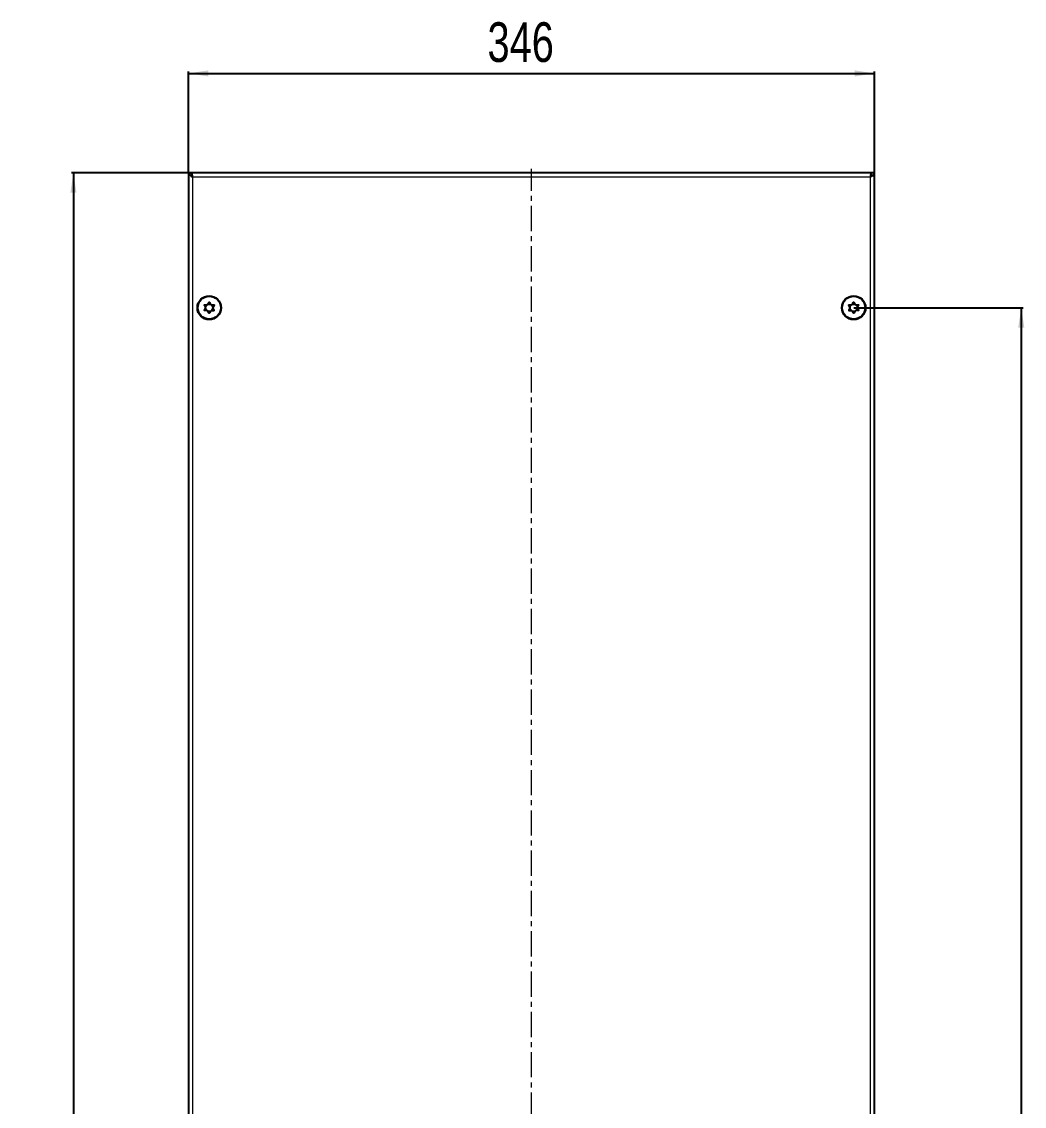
# Model space of a CAD drawing. Header units: millimetres. Extents: x 162 to 1298, y -979 to 1409.
# Drawn here: x 162 to 668, y 823 to 1370 of the extents above; entities that cross this region are included whole.
import ezdxf

# ---------------------------------------------------------------- set-up
doc = ezdxf.new("R2010")
doc.units = ezdxf.units.MM
doc.linetypes.add('CENTERX2', pattern=[20.32, 12.7, -2.54, 2.54, -2.54])
doc.layers.add('FORMAT', color=7, linetype='Continuous')
doc.styles.add('SLDTEXTSTYLE0', font='TXT', dxfattribs={"width": 0.75})
doc.dimstyles.new('SLDDIMSTYLE0', dxfattribs={"dimtxt": 20, "dimasz": 10, "dimexe": 0, "dimexo": 0.0625, "dimgap": 5, "dimtad": 2, "dimdec": 1, "dimrnd": 1e-09, "dimzin": 12, "dimdsep": 46, "dimtxsty": 'SLDTEXTSTYLE0', "dimsah": 1, "dimcen": 0.09, "dimadec": 0, "dimazin": 3, "dimtfac": 1, "dimtofl": 0, "dimtmove": 0, "dimatfit": 3, "dimfxl": 0, "dimfrac": 2, "dimtolj": 1, "dimtzin": 12, "dimarcsym": 0})

# ---------------------------------------------------------------- blocks, each defined once
blk = doc.blocks.new('_D')
at = {"layer": 'FORMAT'}
for p, q in [((246.05, 1294.06), (246.05, 1345.22)), ((246.05, 1344.22), (592.05, 1344.22)), ((592.05, 1294.06), (592.05, 1345.22))]:
    blk.add_line(p, q, dxfattribs=at)
for points in [[(246.05, 1344.22), (256.05, 1342.68), (256.05, 1345.75)], [(592.05, 1344.22), (582.05, 1345.75), (582.05, 1342.68)]]:
    blk.add_solid(points, dxfattribs=at)
at = {"layer": 'FORMAT', "insert": (396.88, 1370), "char_height": 20, "attachment_point": 1, "style": 'SLDTEXTSTYLE0'}
blk.add_mtext('346', dxfattribs=at)
blk = doc.blocks.new('_D_1')
at = {"layer": 'FORMAT'}
for p, q in [((247.74, 1294.05), (187.05, 1294.05)), ((188.05, 1294.05), (188.05, -866.95)), ((247.74, -866.95), (187.05, -866.95))]:
    blk.add_line(p, q, dxfattribs=at)
for points in [[(188.05, 1294.05), (186.51, 1284.05), (189.58, 1284.05)], [(188.05, -866.95), (189.58, -856.95), (186.51, -856.95)]]:
    blk.add_solid(points, dxfattribs=at)
at = {"layer": 'FORMAT', "insert": (162.26, 183.99), "char_height": 20, "attachment_point": 1, "rotation": 90, "style": 'SLDTEXTSTYLE0'}
blk.add_mtext('2161', dxfattribs=at)
blk = doc.blocks.new('_D_2')
at = {"layer": 'FORMAT'}
for p, q in [((581.56, 1226.05), (667.05, 1226.05)), ((666.05, 1226.05), (666.05, -798.95)), ((581.56, -798.95), (667.05, -798.95))]:
    blk.add_line(p, q, dxfattribs=at)
for points in [[(666.05, 1226.05), (664.51, 1216.05), (667.59, 1216.05)], [(666.05, -798.95), (667.59, -788.95), (664.51, -788.95)]]:
    blk.add_solid(points, dxfattribs=at)
at = {"layer": 'FORMAT', "insert": (640.27, 183.99), "char_height": 20, "attachment_point": 1, "rotation": 90, "style": 'SLDTEXTSTYLE0'}
blk.add_mtext('2025', dxfattribs=at)

msp = doc.modelspace()

# ---------------------------------------------------------------- linework, layer by layer
at = {"color": 7, "linetype": 'Continuous', "lineweight": 25}
for p, q in [((246.05, 1294.05), (246.05, -866.95)), ((246.05, 1294.05), (247.55, 1294.05)), ((590.35, 1294.05), (247.75, 1294.05)), ((247.75, 1292.93), (247.75, 1294.05)), ((590.35, 1294.05), (590.35, 1292.93)), ((592.05, 1294.05), (590.55, 1294.05)), ((592.05, -866.95), (592.05, 1294.05))]:
    msp.add_line(p, q, dxfattribs=at)
at = {"color": 8, "linetype": 'Continuous', "lineweight": 18}
for p, q in [((589.95, 1291.95), (248.15, 1291.95)), ((248.15, 1291.95), (248.15, -864.85)), ((589.95, -864.85), (589.95, 1291.95))]:
    msp.add_line(p, q, dxfattribs=at)
at = {"color": 7, "linetype": 'Continuous', "lineweight": 25}
for centre, radius in [((256.55, 1226.05), 6), ((256.55, 1226.05), 5.78), ((581.55, 1226.05), 6), ((581.55, 1226.05), 5.79), ((256.55, 1226.05), 1.85), ((581.55, 1226.05), 1.85)]:
    msp.add_circle(centre, radius, dxfattribs=at)
for points, knots in [([(246.05, 1294.05), (246.08, 1293.87), (246.15, 1293.51), (246.65, 1292.98), (247.35, 1292.46), (247.89, 1292.11), (248.15, 1291.95)], [0, 0, 0, 0, 0.2547568, 0.5096489, 0.7645419, 1, 1, 1, 1]), ([(247.55, 1294.05), (247.55, 1294), (247.55, 1293.87), (247.57, 1293.69), (247.6, 1293.5), (247.63, 1293.32), (247.68, 1293.14), (247.74, 1292.95), (247.8, 1292.77), (247.88, 1292.57), (247.97, 1292.35), (248.06, 1292.15), (248.12, 1292.01), (248.15, 1291.95)], [0, 0, 0, 0, 0.06461, 0.19436, 0.259531, 0.324137, 0.45388, 0.519047, 0.598003, 0.716919, 0.795977, 0.917508, 1, 1, 1, 1]), ([(589.95, 1291.95), (590.23, 1292.13), (590.79, 1292.48), (591.49, 1293.02), (591.96, 1293.54), (592.02, 1293.88), (592.05, 1294.05)], [0, 0, 0, 0, 0.2547527, 0.5096447, 0.7645377, 1, 1, 1, 1]), ([(589.95, 1291.95), (589.97, 1291.99), (590.03, 1292.13), (590.11, 1292.31), (590.19, 1292.49), (590.26, 1292.68), (590.33, 1292.86), (590.39, 1293.05), (590.44, 1293.23), (590.49, 1293.43), (590.53, 1293.65), (590.55, 1293.85), (590.55, 1293.99), (590.55, 1294.05)], [0, 0, 0, 0, 0.06461, 0.19436, 0.259531, 0.324137, 0.45388, 0.519047, 0.598003, 0.716919, 0.795977, 0.917508, 1, 1, 1, 1]), ([(259, 1227.4), (258.99, 1227.41), (258.98, 1227.43), (258.92, 1227.45), (258.78, 1227.48), (258.39, 1227.47), (257.85, 1227.46), (257.3, 1227.76), (257.02, 1228.2), (256.85, 1228.55), (256.73, 1228.76), (256.67, 1228.82), (256.63, 1228.85), (256.6, 1228.85), (256.57, 1228.84), (256.51, 1228.8), (256.35, 1228.58), (256.15, 1228.15), (255.69, 1227.6), (254.99, 1227.51), (254.51, 1227.57), (254.25, 1227.55), (254.18, 1227.53), (254.16, 1227.51), (254.14, 1227.48), (254.14, 1227.44), (254.15, 1227.4), (254.18, 1227.32), (254.28, 1227.12), (254.48, 1226.8), (254.7, 1226.33), (254.66, 1225.7), (254.36, 1225.25), (254.15, 1224.92), (254.09, 1224.78), (254.09, 1224.73), (254.1, 1224.7), (254.12, 1224.67), (254.18, 1224.64), (254.32, 1224.62), (254.7, 1224.63), (255.25, 1224.64), (255.8, 1224.34), (256.08, 1223.9), (256.25, 1223.55), (256.37, 1223.34), (256.43, 1223.27), (256.47, 1223.25), (256.5, 1223.25), (256.53, 1223.26), (256.59, 1223.3), (256.74, 1223.52), (256.95, 1223.95), (257.41, 1224.49), (258.11, 1224.58), (258.58, 1224.53), (258.85, 1224.54), (258.92, 1224.57), (258.94, 1224.59), (258.96, 1224.62), (258.96, 1224.65), (258.95, 1224.7), (258.92, 1224.78), (258.82, 1224.97), (258.62, 1225.3), (258.4, 1225.77), (258.44, 1226.4), (258.74, 1226.85), (258.95, 1227.18), (259.01, 1227.31), (259.01, 1227.37), (259.01, 1227.39), (259, 1227.4)], [0, 0, 0, 0, 0.002009, 0.00442, 0.009365, 0.025528, 0.067705, 0.095786, 0.124646, 0.150342, 0.160519, 0.163394, 0.165697, 0.167245, 0.168874, 0.17077, 0.178606, 0.211994, 0.249994, 0.287995, 0.321383, 0.329219, 0.331115, 0.332744, 0.334292, 0.336217, 0.338535, 0.341318, 0.349662, 0.375358, 0.404217, 0.432298, 0.474475, 0.490639, 0.496669, 0.49844, 0.5, 0.502009, 0.50442, 0.509365, 0.525528, 0.567705, 0.595786, 0.624646, 0.650342, 0.660519, 0.663394, 0.665697, 0.667245, 0.668874, 0.67077, 0.678606, 0.711994, 0.749994, 0.787995, 0.821383, 0.829219, 0.831115, 0.832744, 0.834292, 0.836217, 0.838535, 0.841318, 0.849662, 0.875358, 0.904217, 0.932298, 0.974475, 0.990639, 0.996669, 0.99844, 1, 1, 1, 1]), ([(579.1, 1227.4), (579.09, 1227.39), (579.08, 1227.36), (579.09, 1227.3), (579.15, 1227.17), (579.36, 1226.85), (579.66, 1226.4), (579.7, 1225.77), (579.48, 1225.3), (579.28, 1224.96), (579.16, 1224.75), (579.14, 1224.66), (579.14, 1224.62), (579.16, 1224.59), (579.18, 1224.57), (579.25, 1224.54), (579.51, 1224.53), (579.99, 1224.58), (580.69, 1224.49), (581.15, 1223.95), (581.35, 1223.52), (581.51, 1223.3), (581.57, 1223.26), (581.6, 1223.25), (581.63, 1223.25), (581.66, 1223.27), (581.69, 1223.3), (581.74, 1223.36), (581.85, 1223.56), (582.02, 1223.9), (582.3, 1224.34), (582.85, 1224.64), (583.4, 1224.63), (583.79, 1224.62), (583.93, 1224.65), (583.98, 1224.67), (584.01, 1224.7), (584.01, 1224.74), (584.01, 1224.79), (583.95, 1224.93), (583.73, 1225.25), (583.44, 1225.7), (583.4, 1226.33), (583.62, 1226.8), (583.82, 1227.13), (583.93, 1227.34), (583.96, 1227.43), (583.96, 1227.48), (583.94, 1227.51), (583.92, 1227.53), (583.85, 1227.55), (583.58, 1227.57), (583.11, 1227.51), (582.41, 1227.6), (581.95, 1228.15), (581.74, 1228.58), (581.59, 1228.8), (581.53, 1228.84), (581.5, 1228.85), (581.47, 1228.85), (581.44, 1228.83), (581.41, 1228.8), (581.36, 1228.74), (581.24, 1228.54), (581.08, 1228.2), (580.8, 1227.76), (580.25, 1227.46), (579.7, 1227.47), (579.31, 1227.48), (579.17, 1227.45), (579.11, 1227.42), (579.1, 1227.41), (579.1, 1227.4)], [0, 0, 0, 0, 0.002009, 0.00442, 0.009365, 0.025528, 0.067705, 0.095786, 0.124646, 0.150342, 0.160519, 0.163394, 0.165697, 0.167245, 0.168874, 0.17077, 0.178606, 0.211994, 0.249994, 0.287995, 0.321383, 0.329219, 0.331115, 0.332744, 0.334292, 0.336217, 0.338535, 0.341318, 0.349662, 0.375358, 0.404217, 0.432298, 0.474475, 0.490639, 0.496669, 0.49844, 0.5, 0.502009, 0.50442, 0.509365, 0.525528, 0.567705, 0.595786, 0.624646, 0.650342, 0.660519, 0.663394, 0.665697, 0.667245, 0.668874, 0.67077, 0.678606, 0.711994, 0.749994, 0.787995, 0.821383, 0.829219, 0.831115, 0.832744, 0.834292, 0.836217, 0.838535, 0.841318, 0.849662, 0.875358, 0.904217, 0.932298, 0.974475, 0.990639, 0.996669, 0.99844, 1, 1, 1, 1])]:
    msp.add_open_spline(points, degree=3, knots=knots, dxfattribs=at)
for points in [[(248.15, 1291.95), (248.12, 1292.22), (248.05, 1292.77), (247.95, 1293.47), (247.85, 1293.95), (247.78, 1294.02), (247.75, 1294.05)], [(590.35, 1294.05), (590.32, 1294.02), (590.25, 1293.95), (590.15, 1293.47), (590.05, 1292.77), (589.98, 1292.22), (589.95, 1291.95)]]:
    msp.add_open_spline(points, degree=3, dxfattribs=at)
at = {"layer": 'FORMAT', "linetype": 'CENTERX2', "lineweight": 18}
msp.add_line((419.05, -868.95), (419.05, 1296.05), dxfattribs=at)

# ---------------------------------------------------------------- dimensions: what is measured, and where the dimension line sits
at = {"layer": 'FORMAT'}
dim = msp.add_linear_dim(base=(592.05, 1344.22), p1=(246.05, 1294.05), p2=(592.05, 1294.05), dimstyle='SLDDIMSTYLE0', dxfattribs=at)
dim.commit()
dim.dimension.update_dxf_attribs({"geometry": '_D', "text_midpoint": (419.05, 1344.22), "dimtype": 160})
for base, p1, p2, picture, middle in [((188.05, -866.95), (247.75, 1294.05), (247.75, -866.95), '_D_1', (188.05, 213.55)), ((666.05, -798.95), (581.55, 1226.05), (581.55, -798.95), '_D_2', (666.05, 213.55))]:
    dim = msp.add_linear_dim(base=base, p1=p1, p2=p2, angle=90, dimstyle='SLDDIMSTYLE0', dxfattribs=at)
    dim.commit()
    dim.dimension.update_dxf_attribs({"geometry": picture, "text_midpoint": middle, "dimtype": 160})

doc.saveas('drawing.dxf')
